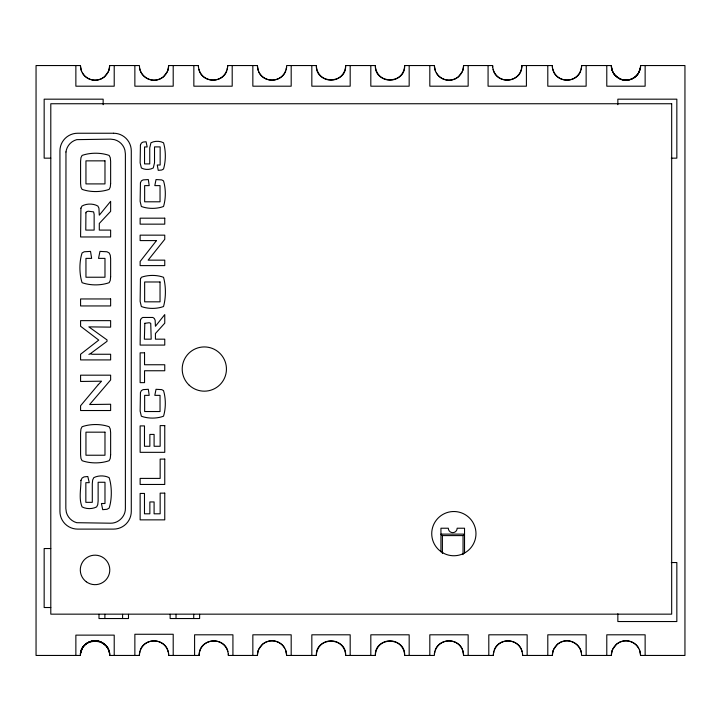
<?xml version="1.0" encoding="UTF-8"?>
<svg xmlns="http://www.w3.org/2000/svg" width="721" height="721" viewBox="0 0 721 721"><rect width="100%" height="100%" fill="white"/><g stroke="black" fill="none" stroke-linecap="round" stroke-linejoin="round"><path stroke-width="1.08" d="M80.41 655.452C79.698 636.661 110.376 636.661 109.673 655.452L139.405 655.452A14.627 14.627 0 0 1 154.033 640.825A14.627 14.627 0 0 1 168.66 655.452L199.131 655.452A14.627 14.627 0 0 1 213.758 640.825A14.627 14.627 0 0 1 228.386 655.452L257.388 655.452A14.627 14.627 0 0 1 272.015 640.825A14.627 14.627 0 0 1 286.643 655.452L316.375 655.452A14.627 14.627 0 0 1 331.002 640.825A14.627 14.627 0 0 1 345.629 655.452L375.371 655.452A14.627 14.627 0 0 1 389.998 640.825A14.627 14.627 0 0 1 404.625 655.452L434.357 655.452A14.627 14.627 0 0 1 448.985 640.825A14.627 14.627 0 0 1 463.612 655.452L493.353 655.452A14.627 14.627 0 0 1 507.981 640.825A14.627 14.627 0 0 1 522.608 655.452L552.34 655.452A14.627 14.627 0 0 1 566.967 640.825A14.627 14.627 0 0 1 581.595 655.452L611.327 655.452A14.627 14.627 0 0 1 625.963 640.825A14.627 14.627 0 0 1 640.59 655.452L684.95 655.452L684.95 65.548L640.59 65.548A14.627 14.627 0 0 1 625.963 80.175C618.131 80.22 611.282 73.371 611.327 65.548L581.595 65.548A14.627 14.627 0 0 1 566.967 80.175A14.627 14.627 0 0 1 552.34 65.548L521.869 65.548A14.627 14.627 0 0 1 507.242 80.175A14.627 14.627 0 0 1 492.614 65.548L463.612 65.548A14.627 14.627 0 0 1 448.985 80.175A14.627 14.627 0 0 1 434.357 65.548L404.625 65.548A14.627 14.627 0 0 1 389.998 80.175A14.627 14.627 0 0 1 375.371 65.548L345.629 65.548A14.627 14.627 0 0 1 331.002 80.175A14.627 14.627 0 0 1 316.375 65.548L286.643 65.548A14.627 14.627 0 0 1 272.015 80.175A14.627 14.627 0 0 1 257.388 65.548L227.647 65.548A14.627 14.627 0 0 1 213.019 80.175A14.627 14.627 0 0 1 198.392 65.548L168.66 65.548A14.627 14.627 0 0 1 154.033 80.175A14.627 14.627 0 0 1 139.405 65.548L109.673 65.548A14.627 14.627 0 0 1 95.037 80.175A14.627 14.627 0 0 1 80.41 65.548L36.05 65.548L36.05 655.452L80.41 655.452A14.627 14.627 0 0 1 95.037 640.825A14.627 14.627 0 0 1 109.673 655.452L109.601 653.091A14.744 14.744 0 0 0 108.853 650.297M640.59 65.548C640.636 73.371 633.786 80.22 625.963 80.175A14.627 14.627 0 0 1 611.327 65.548L612.282 70.838M108.826 70.775L109.673 65.548M167.822 70.775L168.66 65.548M227.151 69.333L227.512 67.801M139.541 653.199L139.901 651.667M286.147 69.333L286.688 67.026M199.266 653.199C200.672 637.932 224.916 636.625 227.89 651.667M258.226 650.225L257.388 655.452M462.774 70.775L463.612 65.548M521.734 67.801C520.328 83.068 496.084 84.375 493.11 69.333M434.312 653.974L434.853 651.667M581.099 69.333L581.459 67.801M493.488 653.199L493.849 651.667M640.636 67.026L638.626 72.857M553.178 650.225L552.34 655.452M612.174 650.225L611.327 655.452M108.456 71.469L104.365 76.967L101.093 78.995M167.443 71.469L163.361 76.967L160.08 78.995M226.809 70.775C222.573 83.816 201.61 82.825 198.897 69.333M285.804 70.775C281.794 82.735 263.282 83.294 258.569 71.595M82.374 648.143L80.364 653.974A14.744 14.744 0 0 1 100.273 641.663C94.163 639.383 86.917 641.564 83.077 646.836M140.244 650.225C144.479 637.184 165.451 638.175 168.164 651.667M462.404 71.469L458.313 76.967L455.041 78.995M258.596 649.531L262.687 644.033L265.959 642.005M580.756 70.775C576.521 83.816 555.549 82.825 552.836 69.333M435.196 650.225C439.206 638.265 457.718 637.706 462.431 649.405M494.191 650.225C498.427 637.184 519.39 638.175 522.103 651.667M553.557 649.531L557.639 644.033L560.92 642.005M612.544 649.531L616.635 644.033L619.907 642.005M637.923 74.164C634.083 79.436 626.837 81.617 620.727 79.337M463.053 535.595L464.531 534.126L440.937 534.126L442.406 535.595L463.053 535.595L463.053 554.62M90.35 353.705L107.023 341.321L107.023 339.924L88.854 326.874L110.637 327.136L110.637 320.647L80.581 320.647L80.581 326.252L98.75 340.096L80.581 354.254L80.581 359.914L110.637 359.914L110.637 354.254L92.072 354.254L90.35 353.705L88.881 354.426M100.336 79.22C93.874 81.906 85.655 79.076 82.374 72.857M159.332 79.22C151.013 82.798 140.757 76.805 139.477 67.909M454.284 79.22C447.813 81.906 439.603 79.076 436.322 72.857M266.716 641.78C273.187 639.094 281.397 641.924 284.678 648.143M561.668 641.78C569.987 638.202 580.243 644.195 581.523 653.091M620.664 641.78C627.126 639.094 635.345 641.924 638.626 648.143M50.794 158.16L44.161 158.16L44.161 99.174L103.148 99.174L103.148 104.698M671.305 158.16L676.839 158.16L676.839 99.174L617.852 99.174L617.852 104.698M50.794 548.537L44.161 548.537L44.161 607.524L50.794 607.524M671.305 562.542L676.839 562.542L676.839 621.538L617.852 621.538L617.852 613.796M620.033 78.959L614.535 74.867L612.508 71.595M100.967 642.041L106.465 646.133L108.492 649.405A14.744 14.744 0 0 0 101.156 642.032M639.41 649.405L640.59 655.452M435.538 71.595L434.357 65.548M462.666 650.162L463.612 655.452M258.334 70.838L257.388 65.548M285.462 649.405L286.643 655.452M81.59 71.595L80.41 65.548M108.718 650.162L109.601 653.091M581.595 65.548L581.64 67.026M552.34 65.548L552.412 67.909M521.869 65.548L521.914 67.026M522.554 653.875L522.608 655.452M492.614 65.548L492.659 67.125M493.308 653.974L493.353 655.452M404.625 65.548C405.707 84.483 374.289 84.492 375.371 65.548M404.625 655.452C405.698 636.508 374.289 636.517 375.371 655.452M345.629 65.548C346.711 84.483 315.302 84.492 316.375 65.548M345.629 655.452C346.711 636.508 315.293 636.517 316.375 655.452M227.647 65.548L227.692 67.026M228.341 653.875L228.386 655.452M198.392 65.548L198.446 67.125M199.086 653.974L199.131 655.452M168.588 653.091L168.66 655.452M139.36 653.974L139.405 655.452M645.133 65.548L645.133 86.196L606.785 86.196L606.785 65.548M645.133 655.452L645.133 634.804L606.785 634.804L606.785 655.452M586.137 65.548L586.137 86.196L547.798 86.196L547.798 65.548M586.137 655.452L586.137 634.804L547.798 634.804L547.798 655.452M527.15 655.452L527.15 634.804L488.802 634.804L488.802 655.452M526.411 65.548L526.411 86.196L488.072 86.196L488.072 65.548M468.154 65.548L468.154 86.196L429.815 86.196L429.815 65.548M468.154 655.452L468.154 634.804L429.815 634.804L429.815 655.452M464.531 552.926L464.531 528.223L457.159 528.223A4.425 4.425 0 0 1 452.734 532.648A4.425 4.425 0 0 1 448.309 528.223L440.937 528.223L440.937 551.817M442.406 535.595L442.406 553.494M409.168 65.548L409.168 86.196L370.819 86.196L370.819 65.548M409.168 655.452L409.168 634.804L370.819 634.804L370.819 655.452M350.181 65.548L350.181 86.196L311.832 86.196L311.832 65.548M350.181 655.452L350.181 634.804L311.832 634.804L311.832 655.452M291.185 65.548L291.185 86.196L252.846 86.196L252.846 65.548M291.185 655.452L291.185 634.804L252.846 634.804L252.846 655.452M232.928 655.452L232.928 634.804L194.589 634.804L194.589 655.452M232.198 65.548L232.198 86.196L193.85 86.196L193.85 65.548M199.627 614.328L199.627 618.537L170.138 618.537L170.138 614.328M193.733 614.328L193.733 618.537M176.032 614.328L176.032 618.537M173.202 65.548L173.202 86.196L134.863 86.196L134.863 65.548M173.202 655.452L173.202 634.264L134.863 634.264L134.863 655.452M128.491 614.328L128.491 618.537L98.993 618.537L98.993 614.328M122.588 614.328L122.588 618.537M114.215 65.548L114.215 86.196L75.867 86.196L75.867 65.548M114.215 655.452L114.215 635.129L75.867 635.129L75.867 655.452M104.887 614.328L104.887 618.537M65.962 151.96L65.836 508.458L66.341 512.27A14.744 14.744 0 0 0 76.768 522.698L110.637 523.203C118.523 523.365 125.553 516.335 125.382 508.458L125.382 153.888L124.886 150.067A14.744 14.744 0 0 0 114.45 139.64L110.637 139.135L76.768 139.64A14.744 14.744 0 0 0 66.341 150.067L65.962 151.96M85.916 212.83L85.781 230.089L94.145 230.089L94.145 214.362L93.622 211.875L88.142 211.208L86.313 211.875L85.916 212.83M140.424 145.092L140.135 162.847L141.37 167.966C144.831 169.931 149.815 169.922 153.285 167.966L154.519 162.847L154.519 146.895L160.152 146.895L160.152 165.01L157.25 165.01L158.241 170.354L161.774 170.012L163.532 169.002C165.911 160.864 165.947 150.932 163.532 142.803C159.864 140.802 154.636 140.811 150.95 142.776L149.743 147.859L149.743 163.901L144.542 163.901L144.542 146.949L147.183 146.949L146.075 141.749L142.947 142.091L141.316 143.128L140.424 145.092M140.442 182.828L140.135 201.402L141.352 206.476C148.03 208.991 156.872 209.009 163.532 206.467C165.911 198.536 165.92 188.821 163.523 180.899L161.756 179.899L156.024 179.565L154.808 185.621L160.035 185.621L160.035 201.799L144.651 201.799L144.651 185.621L149.202 185.621L148.319 179.565L143.109 179.899L141.352 180.89L140.442 182.828M140.442 279.198L140.135 301.432L141.352 306.524C148.039 309.021 156.845 309.012 163.532 306.524C166.019 297.44 166.028 286.39 163.532 277.306C156.854 274.782 148.048 274.818 141.352 277.279L140.442 279.198M140.442 392.557L140.135 411.132L141.352 416.206C148.03 418.721 156.872 418.739 163.532 416.188C165.911 408.266 165.92 398.551 163.523 390.629L161.756 389.628L156.024 389.295L154.808 395.351L160.035 395.351L160.035 411.529L144.651 411.529L144.651 395.351L149.202 395.351L148.319 389.295L143.109 389.628L141.352 390.62L140.442 392.557M110.637 183.458L110.259 187.127L109.141 189.371C100.922 192.291 90.305 192.3 82.086 189.371L80.959 187.127L80.581 183.458L80.581 161.333L80.959 157.665L82.086 155.421C90.305 152.492 100.922 152.492 109.141 155.421L110.259 157.665L110.637 161.333L110.637 183.458M80.941 480.366C81.004 489.054 78.625 498.743 82.086 506.917C86.376 509.17 92.333 509.17 96.623 506.917L97.75 504.673L98.128 501.005L98.128 482.268L104.978 482.268L104.978 503.51L101.427 503.51L102.706 509.675L106.978 509.287L109.132 508.125C112.034 499.41 112.034 486.369 109.132 477.644C104.599 475.328 98.335 475.328 93.802 477.644L92.676 479.916L92.297 483.602L92.297 502.339L85.844 502.339L85.844 482.664L89.251 482.664L87.8 476.5L84.042 476.896L82.032 478.104L80.941 480.366M110.637 276.774L110.259 280.442L109.141 282.686C100.922 285.615 90.305 285.615 82.086 282.686C79.193 273.98 79.184 261.642 82.086 252.936L84.24 251.773L90.531 251.386L91.639 258.379L85.952 258.379L85.952 277.234L104.978 277.234L104.978 258.379L98.525 258.379L99.976 251.386L106.996 251.773L109.141 252.936L110.259 255.18L110.637 258.83L110.637 276.774M110.637 454.771L110.259 458.439L109.141 460.683C100.922 463.612 90.305 463.612 82.086 460.683L80.959 458.439L80.581 454.771L80.581 432.654L80.959 428.986L82.086 426.733C90.305 423.804 100.922 423.813 109.141 426.733L110.259 428.986L110.637 432.654L110.637 454.771M140.415 320.277L140.135 345.08L164.758 345.08L164.758 339.167L155.43 339.167L155.43 333.508L164.758 323.188L164.758 314.572L155.43 326.289L155.15 320.277L154.321 318.493L152.861 317.465L142.731 317.465L141.253 318.493L140.415 320.277M80.923 208.18L80.581 236.966L110.637 236.966L110.637 230.089L99.291 230.089L99.291 223.465L110.637 211.352L110.637 201.312L99.291 215.191L98.939 208.18L97.894 206.071C93.388 203.412 86.466 203.412 81.96 206.071L80.923 208.18M144.822 323.314L144.371 339.167L151.194 339.167L150.734 323.314L149.202 322.729L144.822 323.314M156.484 240.589L140.135 261.48L140.135 265.607L164.758 265.607L164.758 260.146L148.147 260.146L164.758 239.309L164.758 235.154L140.135 235.154L140.135 240.589L156.484 240.589M98.299 384.599L80.581 405.752L80.581 410.528L110.637 410.528L110.637 404.247L89.62 404.526L110.637 379.958L110.637 375.181L80.581 375.181L80.581 381.472L101.562 381.184L98.299 384.599M671.675 103.743L50.794 103.743L50.794 614.157L671.675 614.157L671.675 103.743M113.585 133.241L77.634 133.241A17.701 17.701 0 0 0 59.933 150.932L59.933 511.405A17.701 17.701 0 0 0 77.634 529.106L113.585 529.106A17.701 17.701 0 0 0 131.285 511.405L131.285 150.932A17.701 17.701 0 0 0 113.585 133.241M104.978 160.855L85.952 160.855L85.952 183.909L104.978 183.909L104.978 160.855M164.758 218.175L140.135 218.175L140.135 224.15L164.758 224.15L164.758 218.175M160.035 281.983L144.651 281.983L144.651 301.829L160.035 301.829L160.035 281.983M110.637 298.954L80.581 298.954L80.581 305.947L110.637 305.947L110.637 298.954M144.542 352.839L140.135 352.839L140.135 382.644L144.542 382.644L144.542 370.756L164.758 370.756L164.758 364.754L144.542 364.754L144.542 352.839M164.758 425.606L160.152 425.606L160.152 446.272L154.096 446.272L154.096 434.421L149.86 434.421L149.86 446.272L144.479 446.272L144.479 425.913L140.135 425.913L140.135 452.328L164.758 452.328L164.758 425.606M104.978 432.167L85.952 432.167L85.952 455.23L104.978 455.23L104.978 432.167M164.758 459.097L160.152 459.097L160.152 478.402L140.135 478.402L140.135 484.458L164.758 484.458L164.758 459.097M164.758 493.137L160.152 493.137L160.152 513.803L154.096 513.803L154.096 501.951L149.86 501.951L149.86 513.803L144.479 513.803L144.479 493.443L140.135 493.443L140.135 519.859L164.758 519.859L164.758 493.137M442.793 552.8A22.126 22.126 0 0 0 475.977 533.639A22.126 22.126 0 0 0 442.793 514.479A22.126 22.126 0 0 0 442.793 552.8M86.304 581.793A14.744 14.744 0 0 0 109.7 571.546A14.744 14.744 0 0 0 89.125 556.405A14.744 14.744 0 0 0 86.304 581.793M189.244 385.239A22.126 22.126 0 0 0 225.88 374.019A22.126 22.126 0 0 0 197.842 347.901A22.126 22.126 0 0 0 189.244 385.239"/></g></svg>
